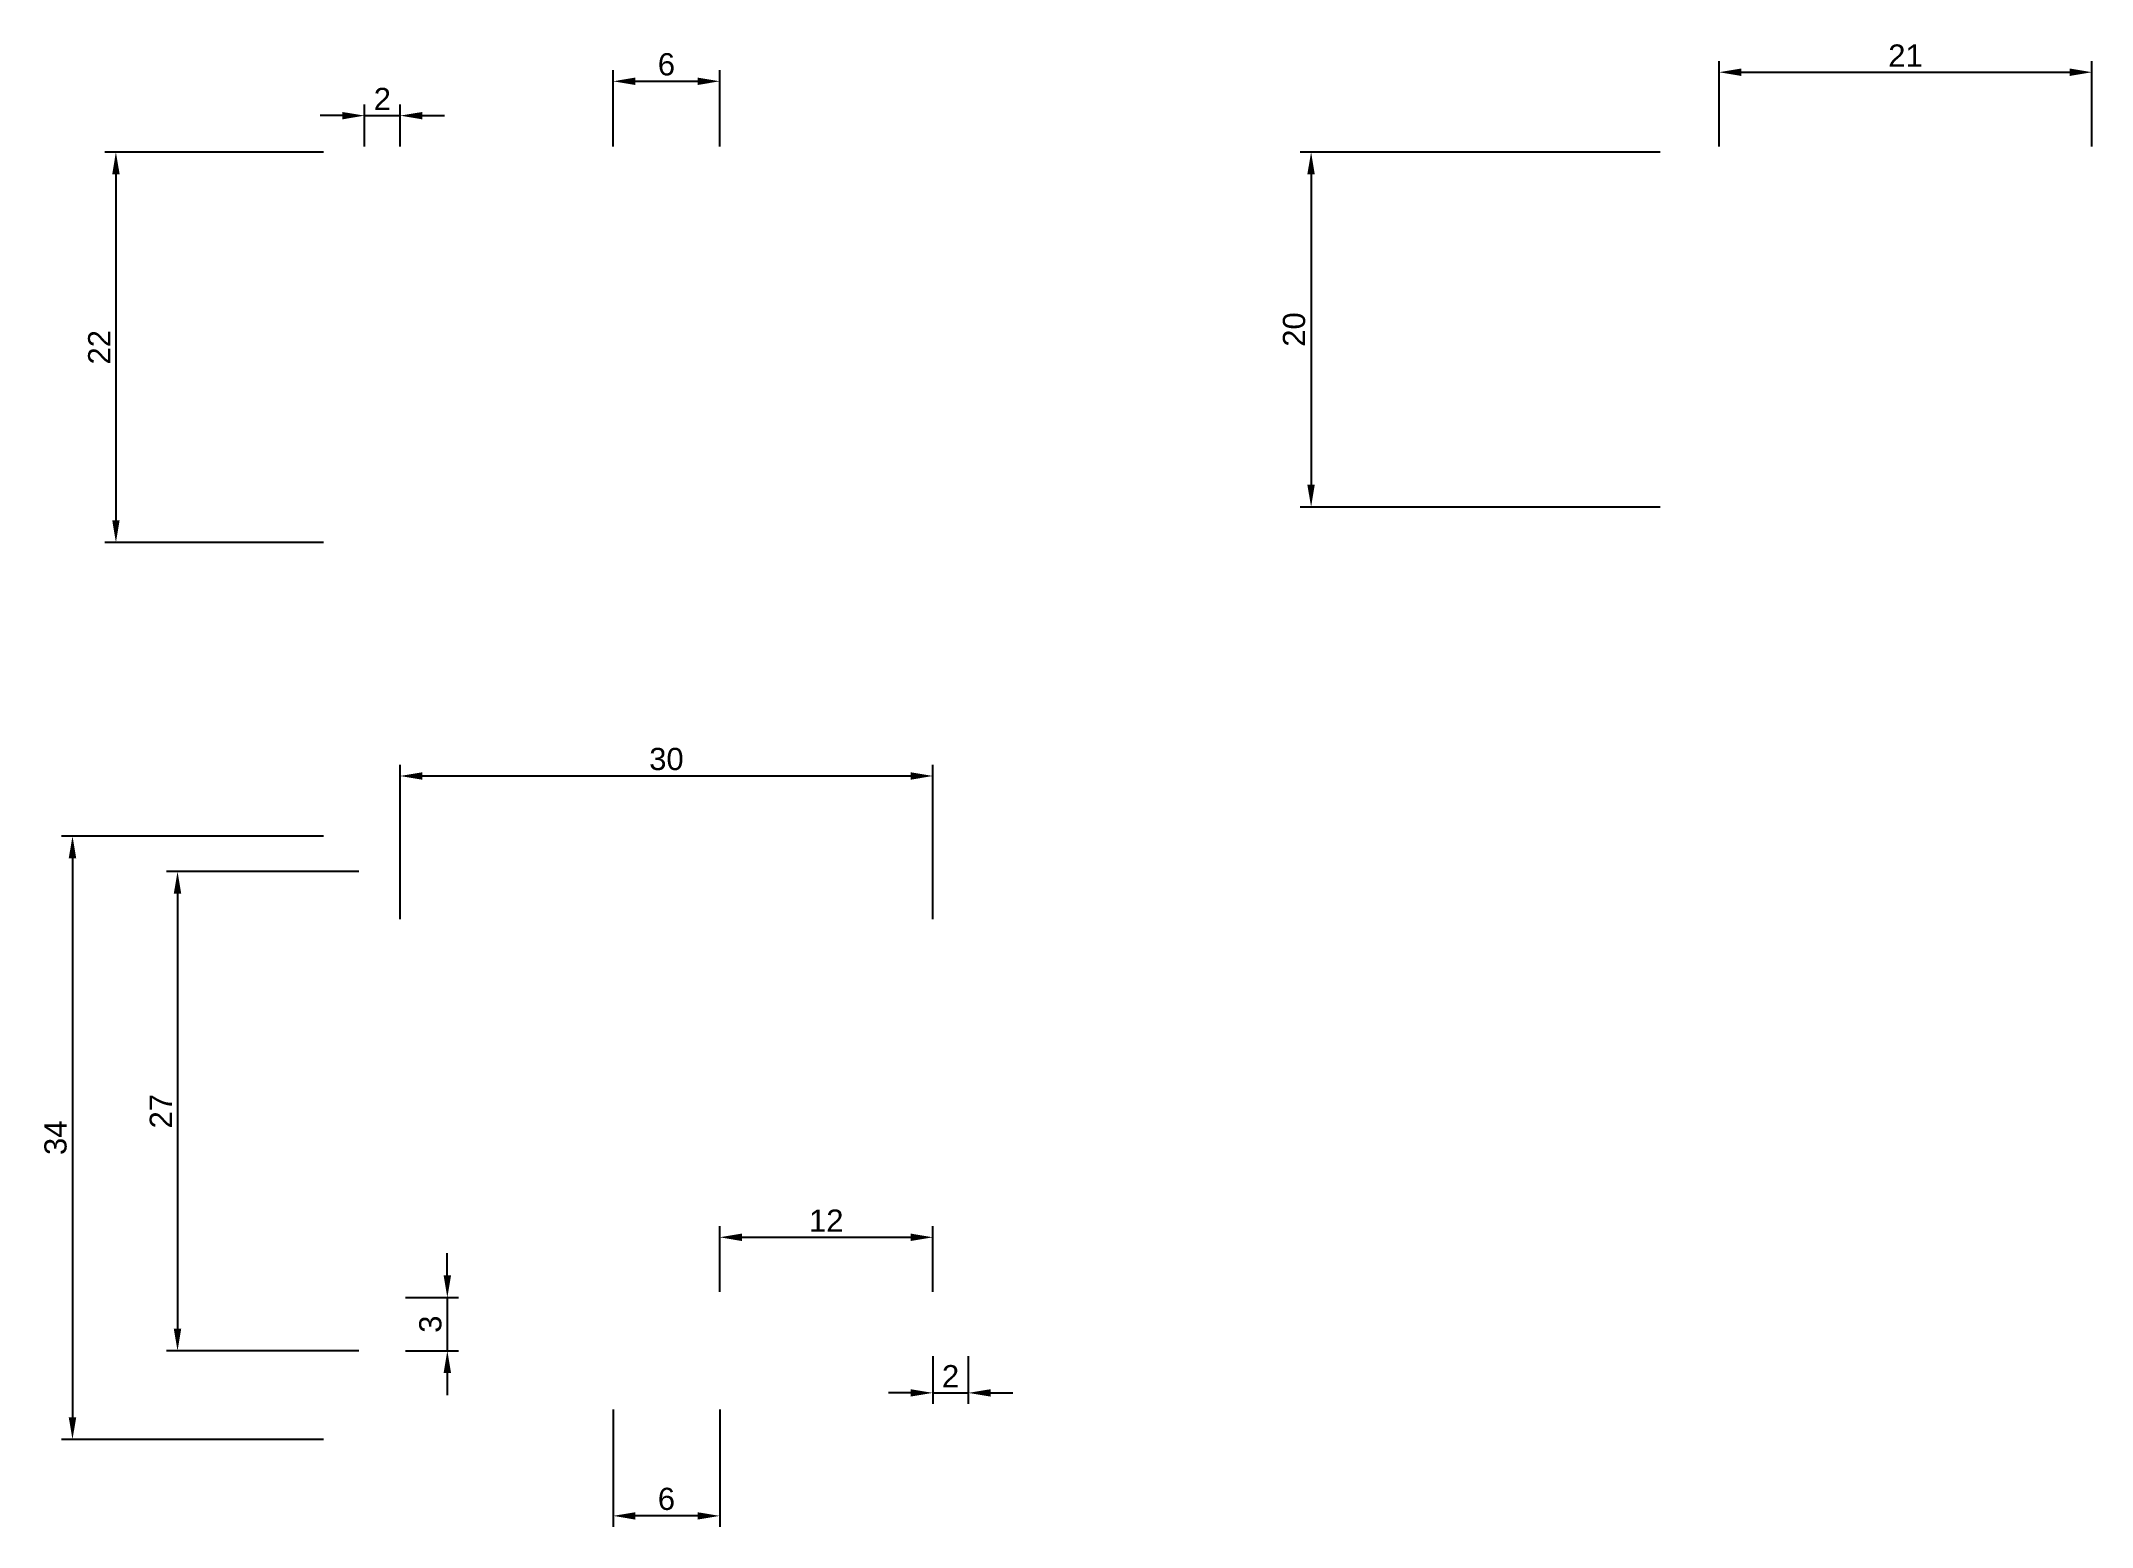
# Paper-space layout '30' of a CAD drawing. Header units: millimetres. Extents: x 2 to 233, y 35 to 203.
import ezdxf

# ---------------------------------------------------------------- set-up
doc = ezdxf.new("R2010")
doc.units = ezdxf.units.MM
doc.styles.get("Standard").update_dxf_attribs({"font": 'arial.ttf'})
doc.dimstyles.new('ISO-25', dxfattribs={"dimtxt": 2.5, "dimasz": 2.5, "dimexe": 1.25, "dimexo": 0.625, "dimtad": 1, "dimtxsty": 'Standard', "dimcen": 2.5, "dimclrd": 1, "dimclre": 1, "dimclrt": 1, "dimadec": 0, "dimazin": 0, "dimtfac": 1, "dimtmove": 0, "dimatfit": 3, "dimfxl": 1, "dimarcsym": 0})

# ---------------------------------------------------------------- blocks, each defined once
blk = doc.blocks.new('*D33')
at = {"color": 1, "lineweight": -2, "transparency": 16777216}
for p, q in [((34.21, 113.22), (4.69, 113.22)), ((5.94, 110.72), (5.94, 47.72)), ((34.21, 45.22), (4.69, 45.22))]:
    blk.add_line(p, q, dxfattribs=at)
at = {"color": 1, "transparency": 16777216}
for points in [[(5.52, 110.72), (6.36, 110.72), (5.94, 113.22)], [(5.52, 47.72), (6.36, 47.72), (5.94, 45.22)]]:
    blk.add_solid(points, dxfattribs=at)
at = {"layer": 'Defpoints', "color": 0, "transparency": 16777216}
for p in [(34.84, 113.22), (5.94, 45.22), (34.84, 45.22)]:
    blk.add_point(p, dxfattribs=at)
at = {"color": 1, "transparency": 16777216, "insert": (4.04, 79.22), "char_height": 2.5, "attachment_point": 5, "rotation": 90}
blk.add_mtext('34', dxfattribs=at)
blk = doc.blocks.new('*D34')
at = {"color": 1, "lineweight": -2, "transparency": 16777216}
for p, q in [((34.21, 190.3), (9.58, 190.3)), ((10.83, 187.8), (10.83, 148.8)), ((34.21, 146.3), (9.58, 146.3))]:
    blk.add_line(p, q, dxfattribs=at)
at = {"color": 1, "transparency": 16777216}
for points in [[(10.42, 187.8), (11.25, 187.8), (10.83, 190.3)], [(10.42, 148.8), (11.25, 148.8), (10.83, 146.3)]]:
    blk.add_solid(points, dxfattribs=at)
at = {"layer": 'Defpoints', "color": 0, "transparency": 16777216}
for p in [(34.84, 190.3), (10.83, 146.3), (34.84, 146.3)]:
    blk.add_point(p, dxfattribs=at)
at = {"color": 1, "transparency": 16777216, "insert": (8.95, 168.3), "char_height": 2.5, "attachment_point": 5, "rotation": 90}
blk.add_mtext('22', dxfattribs=at)
blk = doc.blocks.new('*D36')
at = {"color": 1, "lineweight": -2, "transparency": 16777216}
for p, q in [((38.21, 109.22), (16.52, 109.22)), ((17.77, 106.72), (17.77, 57.72)), ((38.21, 55.22), (16.52, 55.22))]:
    blk.add_line(p, q, dxfattribs=at)
at = {"color": 1, "transparency": 16777216}
for points in [[(17.35, 106.72), (18.19, 106.72), (17.77, 109.22)], [(17.35, 57.72), (18.19, 57.72), (17.77, 55.22)]]:
    blk.add_solid(points, dxfattribs=at)
at = {"layer": 'Defpoints', "color": 0, "transparency": 16777216}
for p in [(38.84, 109.22), (17.77, 55.22), (38.84, 55.22)]:
    blk.add_point(p, dxfattribs=at)
at = {"color": 1, "transparency": 16777216, "insert": (15.89, 82.22), "char_height": 2.5, "attachment_point": 5, "rotation": 90}
blk.add_mtext('27', dxfattribs=at)
blk = doc.blocks.new('*D37')
at = {"color": 1, "lineweight": -2, "transparency": 16777216}
for p, q in [((48.16, 63.72), (48.16, 66.22)), ((43.46, 61.22), (49.41, 61.22)), ((48.16, 61.22), (48.16, 55.22)), ((43.46, 55.22), (49.41, 55.22)), ((48.16, 52.72), (48.16, 50.22))]:
    blk.add_line(p, q, dxfattribs=at)
at = {"color": 1, "transparency": 16777216}
for points in [[(47.74, 63.72), (48.58, 63.72), (48.16, 61.22)], [(47.74, 52.72), (48.58, 52.72), (48.16, 55.22)]]:
    blk.add_solid(points, dxfattribs=at)
at = {"layer": 'Defpoints', "color": 0, "transparency": 16777216}
for p in [(42.84, 61.22), (42.84, 55.22), (48.16, 55.22)]:
    blk.add_point(p, dxfattribs=at)
at = {"color": 1, "transparency": 16777216, "insert": (46.26, 58.22), "char_height": 2.5, "attachment_point": 5, "rotation": 90}
blk.add_mtext('3', dxfattribs=at)
blk = doc.blocks.new('*D38')
at = {"color": 1, "lineweight": -2, "transparency": 16777216}
for p, q in [((78.84, 61.85), (78.84, 69.26)), ((81.34, 68.01), (100.34, 68.01)), ((102.84, 61.85), (102.84, 69.26))]:
    blk.add_line(p, q, dxfattribs=at)
at = {"color": 1, "transparency": 16777216}
for points in [[(81.34, 68.43), (81.34, 67.59), (78.84, 68.01)], [(100.34, 68.43), (100.34, 67.59), (102.84, 68.01)]]:
    blk.add_solid(points, dxfattribs=at)
at = {"layer": 'Defpoints', "color": 0, "transparency": 16777216}
for p in [(102.84, 68.01), (78.84, 61.22), (102.84, 61.22)]:
    blk.add_point(p, dxfattribs=at)
at = {"color": 1, "transparency": 16777216, "insert": (90.84, 69.89), "char_height": 2.5, "attachment_point": 5}
blk.add_mtext('12', dxfattribs=at)
blk = doc.blocks.new('*D39')
at = {"color": 1, "lineweight": -2, "transparency": 16777216}
for p, q in [((66.84, 48.6), (66.84, 35.37)), ((78.84, 48.6), (78.84, 35.37)), ((76.34, 36.62), (69.34, 36.62))]:
    blk.add_line(p, q, dxfattribs=at)
at = {"color": 1, "transparency": 16777216}
for points in [[(69.34, 37.03), (69.34, 36.2), (66.84, 36.62)], [(76.34, 37.03), (76.34, 36.2), (78.84, 36.62)]]:
    blk.add_solid(points, dxfattribs=at)
at = {"layer": 'Defpoints', "color": 0, "transparency": 16777216}
for p in [(66.84, 49.22), (78.84, 49.22), (66.84, 36.62)]:
    blk.add_point(p, dxfattribs=at)
at = {"color": 1, "transparency": 16777216, "insert": (72.84, 38.52), "char_height": 2.5, "attachment_point": 5}
blk.add_mtext('6', dxfattribs=at)
blk = doc.blocks.new('*D40')
at = {"color": 1, "lineweight": -2, "transparency": 16777216}
for p, q in [((42.84, 103.85), (42.84, 121.24)), ((102.84, 103.85), (102.84, 121.24)), ((45.34, 119.99), (100.34, 119.99))]:
    blk.add_line(p, q, dxfattribs=at)
at = {"color": 1, "transparency": 16777216}
for points in [[(45.34, 120.41), (45.34, 119.57), (42.84, 119.99)], [(100.34, 120.41), (100.34, 119.57), (102.84, 119.99)]]:
    blk.add_solid(points, dxfattribs=at)
at = {"layer": 'Defpoints', "color": 0, "transparency": 16777216}
for p in [(102.84, 119.99), (42.84, 103.22), (102.84, 103.22)]:
    blk.add_point(p, dxfattribs=at)
at = {"color": 1, "transparency": 16777216, "insert": (72.84, 121.89), "char_height": 2.5, "attachment_point": 5}
blk.add_mtext('30', dxfattribs=at)
blk = doc.blocks.new('*D42')
at = {"color": 1, "lineweight": -2, "transparency": 16777216}
for p, q in [((36.34, 194.4), (33.84, 194.4)), ((38.84, 190.93), (38.84, 195.65)), ((38.84, 194.4), (42.84, 194.4)), ((42.84, 190.93), (42.84, 195.65)), ((45.34, 194.4), (47.84, 194.4))]:
    blk.add_line(p, q, dxfattribs=at)
at = {"color": 1, "transparency": 16777216}
for points in [[(36.34, 194.81), (36.34, 193.98), (38.84, 194.4)], [(45.34, 194.81), (45.34, 193.98), (42.84, 194.4)]]:
    blk.add_solid(points, dxfattribs=at)
at = {"layer": 'Defpoints', "color": 0, "transparency": 16777216}
for p in [(42.84, 194.4), (38.84, 190.3), (42.84, 190.3)]:
    blk.add_point(p, dxfattribs=at)
at = {"color": 1, "transparency": 16777216, "insert": (40.84, 196.28), "char_height": 2.5, "attachment_point": 5}
blk.add_mtext('2', dxfattribs=at)
blk = doc.blocks.new('*D44')
at = {"color": 1, "lineweight": -2, "transparency": 16777216}
for p, q in [((66.84, 190.93), (66.84, 199.52)), ((78.84, 190.93), (78.84, 199.52)), ((69.34, 198.27), (76.34, 198.27))]:
    blk.add_line(p, q, dxfattribs=at)
at = {"color": 1, "transparency": 16777216}
for points in [[(69.34, 198.69), (69.34, 197.85), (66.84, 198.27)], [(76.34, 198.69), (76.34, 197.85), (78.84, 198.27)]]:
    blk.add_solid(points, dxfattribs=at)
at = {"layer": 'Defpoints', "color": 0, "transparency": 16777216}
for p in [(78.84, 198.27), (66.84, 190.3), (78.84, 190.3)]:
    blk.add_point(p, dxfattribs=at)
at = {"color": 1, "transparency": 16777216, "insert": (72.84, 200.17), "char_height": 2.5, "attachment_point": 5}
blk.add_mtext('6', dxfattribs=at)
blk = doc.blocks.new('*D47')
at = {"color": 1, "lineweight": -2, "transparency": 16777216}
for p, q in [((102.84, 54.6), (102.84, 49.23)), ((106.84, 54.6), (106.84, 49.23)), ((100.34, 50.48), (97.84, 50.48)), ((102.84, 50.48), (106.84, 50.48)), ((109.34, 50.48), (111.84, 50.48))]:
    blk.add_line(p, q, dxfattribs=at)
at = {"color": 1, "transparency": 16777216}
for points in [[(100.34, 50.89), (100.34, 50.06), (102.84, 50.48)], [(109.34, 50.89), (109.34, 50.06), (106.84, 50.48)]]:
    blk.add_solid(points, dxfattribs=at)
at = {"layer": 'Defpoints', "color": 0, "transparency": 16777216}
for p in [(102.84, 55.22), (106.84, 55.22), (106.84, 50.48)]:
    blk.add_point(p, dxfattribs=at)
at = {"color": 1, "transparency": 16777216, "insert": (104.84, 52.36), "char_height": 2.5, "attachment_point": 5}
blk.add_mtext('2', dxfattribs=at)
blk = doc.blocks.new('*D48')
at = {"color": 1, "lineweight": -2, "transparency": 16777216}
for p, q in [((191.4, 190.93), (191.4, 200.54)), ((193.9, 199.29), (230.9, 199.29)), ((233.4, 190.93), (233.4, 200.54))]:
    blk.add_line(p, q, dxfattribs=at)
at = {"color": 1, "transparency": 16777216}
for points in [[(193.9, 199.71), (193.9, 198.87), (191.4, 199.29)], [(230.9, 199.71), (230.9, 198.87), (233.4, 199.29)]]:
    blk.add_solid(points, dxfattribs=at)
at = {"layer": 'Defpoints', "color": 0, "transparency": 16777216}
for p in [(233.4, 199.29), (191.4, 190.3), (233.4, 190.3)]:
    blk.add_point(p, dxfattribs=at)
at = {"color": 1, "transparency": 16777216, "insert": (212.4, 201.17), "char_height": 2.5, "attachment_point": 5}
blk.add_mtext('21', dxfattribs=at)
blk = doc.blocks.new('*D51')
at = {"color": 1, "lineweight": -2, "transparency": 16777216}
for p, q in [((184.78, 190.3), (144.2, 190.3)), ((145.45, 187.8), (145.45, 152.8)), ((184.78, 150.3), (144.2, 150.3))]:
    blk.add_line(p, q, dxfattribs=at)
at = {"color": 1, "transparency": 16777216}
for points in [[(145.03, 187.8), (145.86, 187.8), (145.45, 190.3)], [(145.03, 152.8), (145.86, 152.8), (145.45, 150.3)]]:
    blk.add_solid(points, dxfattribs=at)
at = {"layer": 'Defpoints', "color": 0, "transparency": 16777216}
for p in [(185.4, 190.3), (145.45, 150.3), (185.4, 150.3)]:
    blk.add_point(p, dxfattribs=at)
at = {"color": 1, "transparency": 16777216, "insert": (143.54, 170.3), "char_height": 2.5, "attachment_point": 5, "rotation": 90}
blk.add_mtext('20', dxfattribs=at)

psp = doc.layouts.new('30')

# ---------------------------------------------------------------- dimensions: what is measured, and where the dimension line sits
for base, p1, p2, picture, middle in [((78.837, 198.269), (66.837, 190.303), (78.837, 190.303), '*D44', (72.837, 200.171)), ((233.403, 199.288), (191.403, 190.303), (233.403, 190.303), '*D48', (212.403, 201.169)), ((42.837, 194.396), (38.837, 190.303), (42.837, 190.303), '*D42', (40.837, 196.276)), ((102.837, 119.991), (42.837, 103.221), (102.837, 103.221), '*D40', (72.837, 121.893)), ((102.837, 68.009), (78.837, 61.221), (102.837, 61.221), '*D38', (90.837, 69.889)), ((106.837, 50.478), (102.837, 55.221), (106.837, 55.221), '*D47', (104.837, 52.358)), ((66.837, 36.616), (78.837, 49.221), (66.837, 49.221), '*D39', (72.837, 38.518))]:
    dim = psp.add_linear_dim(base=base, p1=p1, p2=p2, dimstyle='ISO-25', override={"dimlfac": -0.5})
    dim.commit()
    dim.dimension.update_dxf_attribs({"geometry": picture, "text_midpoint": middle})
for base, p1, p2, picture, middle in [((10.834, 146.303), (34.837, 190.303), (34.837, 146.303), '*D34', (8.954, 168.303)), ((145.446, 150.303), (185.403, 190.303), (185.403, 150.303), '*D51', (143.545, 170.303)), ((5.939, 45.221), (34.837, 113.221), (34.837, 45.221), '*D33', (4.037, 79.221)), ((17.769, 55.221), (38.837, 109.221), (38.837, 55.221), '*D36', (15.889, 82.221)), ((48.158, 55.221), (42.837, 61.221), (42.837, 55.221), '*D37', (46.256, 58.221))]:
    dim = psp.add_linear_dim(base=base, p1=p1, p2=p2, angle=90, dimstyle='ISO-25', override={"dimlfac": -0.5})
    dim.commit()
    dim.dimension.update_dxf_attribs({"geometry": picture, "text_midpoint": middle})

doc.saveas('drawing.dxf')
